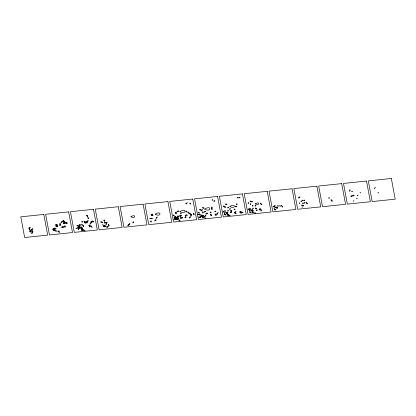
<?xml version="1.0" encoding="UTF-8"?>
<svg xmlns="http://www.w3.org/2000/svg" width="416" height="416" viewBox="0 0 416 416"><rect width="100%" height="100%" fill="white"/><g stroke="black" fill="none" stroke-linecap="round" stroke-linejoin="round"><path stroke-width="0.62" d="M274.773 209.628L274.352 209.544L274.607 209.326L274.768 209.919L275.231 209.934M53.737 229.341L53.466 229.949L53.784 230.079M53.825 230.022L53.955 229.866M105.981 224.364L106.163 223.631L106.74 223.241L106.72 224.162L105.992 224.359M255.876 208.52C256.235 207.21 254.337 208.692 255.741 208.816L255.876 208.52L256.61 208.707L256.474 208.208L255.991 208.234M235.503 206.414L235.55 206.112L236.142 206.242L235.971 206.809L235.612 206.71M91.057 221.988L89.768 224.416L91.322 222.919L91.442 222.019M54.725 229.122C53.508 228.987 50.346 230.053 54.579 228.03L54.73 228.519L53.971 228.883M276.931 207.839L277.612 207.761L277.446 208.213L276.978 208.099M224.64 210.948C225.55 209.711 225.961 212.248 224.656 210.959M78.489 226.06L78.177 227.276L78.983 226.886L78.723 226.814L79.716 225.326L79.778 224.526C79.227 223.751 78.744 227.339 77.802 225.472L76.965 225.451M207.028 213.689L206.695 214.172L206.019 213.845L205.91 213.351L206.44 213.377M207.09 213.585L207.064 213.32M202.519 216.845L202.899 216.544L203.554 217.745L203.206 217.745M230.537 212.337L231.416 212.758L231.317 211.942M54.792 229.902L56.144 228.264L54.995 228.68L53.128 230.511L54.709 229.944M180.965 215.914L180.508 216.424L179.655 216.216L180.248 215.805L181.168 215.946C182.51 215.28 180.138 215.051 179.738 215.644L180.216 215.8M250.526 212.202L250.832 212.347L250.312 212.441L250.838 212.155L251.108 212.555L250.37 212.467M175.968 219.045C176.509 218.728 174.99 217.682 174.528 218.322L175.536 219.055M250.552 212.701L250.006 212.202L250.796 212.16M174.84 217.422L174.413 217.719L174.517 217.407M250.011 212.342L249.408 212.108L249.886 211.77L250.276 212.082M252.507 210.652L252.127 210.267L251.779 210.714M174.481 216.965L175.136 216.887L173.95 217.152L174.507 217.49L175.365 217.064M197.46 214.438L198.874 214.578L197.517 214.729M202.389 217.152L202.769 217.797L203.367 217.708L202.644 216.793L202.259 216.96L202.654 217.558M227.557 213.788L228.764 214.661L228.717 215.036L227.812 214.952L227.438 214.302M186.898 211.084C185.442 211.12 185.39 212.774 186.794 211.697L186.909 211.078M202.946 215.878L202.649 215.072L203.611 215.592L203.684 216.273L202.946 215.878L201.864 216.185L202.285 215.337L202.696 215.576M64.641 223.158L66.851 222.331L67.267 223.376L66.877 223.033L66.607 223.808L66.44 223.007L63.825 223.506L64.641 223.158L64.126 223.158M81.552 228.275L80.127 227.968L81.115 227.635M82.134 228.041L82.415 227.926L81.978 227.848M175.63 212.378L175.224 212.727L175.843 213.829L176.446 213.84L175.63 212.384L176.296 212.014L176.623 212.43L175.937 212.794M236.049 206.227L236.506 206.804L235.893 206.794M225.134 211.988C224.099 211.63 224.51 213.153 225.207 212.436L225.139 211.999M54.194 230.214L56.675 231.062L55.52 231.124L53.784 230.422M303.389 205.587L302.952 205.509L303.186 205.863M274.778 209.44L275.22 209.456M215.675 214.557L215.108 214.386L215.176 215.244L215.888 215.238L215.602 213.845L216.341 214.334L216.44 215.223L215.743 214.874M53.57 229.315L54.397 229.44M78.692 227.048L79.856 227.287L78.952 226.45M177.05 217.937L177.622 218.187M177.263 218.665L176.795 218.026M178.162 218.54L178.542 218.977L178.381 219.32L178.012 219.045M56.982 225.285L55.853 227.042C56.524 225.623 58.058 227.724 57.528 226.366M76.965 225.456L78.203 226.512M351.53 196.014L350.865 196.123L351.104 196.336M79.539 225.581L80.09 226.398L79.617 226.762L79.206 226.075M65.421 222.836L63.939 221.224L64.246 222.113M303.352 205.509L302.952 205.624M151.128 221.395L151.211 222.014L150.519 221.728L151.081 220.839L151.128 221.395M199.415 214.542L199.67 215.176L200.19 214.958L199.987 214.5L199.415 214.542M239.756 211.874C239.652 213.231 241.254 211.562 239.756 211.874M248.882 209.212L248.29 209.456L248.087 209.024L248.602 208.796L248.882 209.212M31.964 233.054L31.871 233.558L31.964 233.054M31.97 231.904L31.97 232.638L32.328 232.846L32.937 231.483L32.656 230.334L31.975 231.899M133.052 221.92C131.981 224.552 134.935 221.213 133.052 221.92M130.988 216.72C135.288 219.882 136.474 213.195 130.988 216.705M155.298 214.157C160.841 218.02 162.198 209.882 155.298 214.157M179.884 211.593C185.916 215.795 187.502 206.944 179.884 211.593M204.74 209.024C210.668 213.143 212.321 204.454 204.74 209.024M229.876 206.445C235.217 210.09 236.512 202.405 229.876 206.445M255.284 203.908C259.714 206.591 259.917 200.647 255.284 203.908M260.931 203.674C259.454 203.996 261.092 202.264 260.931 203.674M351.879 191.256L351.874 191.61L352.305 191.62L352.31 191.272L351.879 191.256M61.147 222.518L61.136 222.888L61.448 222.279L63.97 220.652L63.502 220.059L63.565 220.579L61.979 221.333L61.147 222.518M189.176 217.688L189.545 218.124L190.559 217.131L190.112 216.809L189.176 217.688M352.435 195.822L352.425 196.087L353.148 195.998L353.226 195.447L352.435 195.822M239.59 197.824L240.105 197.486L239.73 197.09L239.59 197.824M212.181 200.091C212.794 200.767 213.252 199.42 212.28 199.696L212.181 200.091M216.996 213.434L217.194 214.469L218.239 212.467L216.996 213.434M252.08 212.061C252.798 212.862 253.032 211.219 252.049 211.645L252.08 212.061M261.149 209.352C260.494 210.74 260.811 208.39 259.834 208.468L259.62 208.91L261.149 209.352M252.819 210.777C252.507 212.228 254.306 209.882 252.819 210.777M191.266 215.498L190.934 216.403L190.471 215.478L190.996 214.479L191.308 215.446M200.117 210.002L200.767 210.023L199.685 209.316L200.117 210.002M88.806 217.854C89.232 218.639 87.589 219.362 88.078 218.15L88.806 217.854M250.115 201.443L250.094 201.859C251.545 201.926 250.052 199.956 250.115 201.443M31.08 230.001L31.065 230.391L32.703 229.341L32.947 228.774L32.547 228.514L31.08 230.001M156.926 217.854L156.692 218.384L155.948 218.254L157.097 216.98L156.926 217.854M156.057 220.158L154.742 221.016C154.648 220.459 155.99 218.946 156.057 220.158M181.095 217.63L180.554 218.551C179.754 218.28 180.575 217.095 181.095 217.63M211.786 207.017L211.588 207.927L211.962 208.608L212.378 207.589L211.786 207.017M227.755 215.363L228.098 215.691L228.68 215.441L228.498 215.02L227.755 215.363M230.329 208.801C230.448 209.508 228.904 209.654 229.575 208.806L230.329 208.801M234.411 212.389C234.77 213.288 235.836 211.916 236.122 211.734L235.492 211.619L235.446 211.994L234.411 212.389M190.538 203.694L190.533 204.053L189.909 203.819L189.738 203.206L190.414 203.226L190.538 203.694M259.6 209.56C259.797 210.891 258.081 209.139 259.6 209.56M193.222 213.216C193.882 213.912 193.19 215.722 194.314 214.552L194.152 213.86L193.222 213.216M63.32 221.567L63.274 222.123L63.825 222.628L63.237 223.881L64.48 222.628L64.173 221.946L63.32 221.567M104.156 220.615L104.64 221.588L104.858 220.09L103.667 220.21L104.156 220.615M182.671 217.183L182.354 218.098L181.308 218.265L181.392 217.859L182.671 217.183M281.642 205.592C281.325 206.924 280.613 204.656 281.642 205.592M104.354 225.919L103.433 226.73L103.927 225.685C102.294 224.593 107.458 225.628 104.354 225.919M225.618 214.51C225.082 215.93 226.99 214.911 225.618 214.51M107.136 222.206L106.418 222.794L104.109 223.049L104.806 222.435L107.136 222.206M360.116 192.634L360.339 192.852L360.116 192.634M237.432 197.491L237.64 197.99L238.467 197.995L238.191 197.475L237.468 197.501M210.532 214.458L211.115 214.625C211.588 214.053 210.475 213.886 210.532 214.458M225.326 214.245C224.89 215.717 223.72 213.772 224.411 213.33L225.103 213.824L224.676 214.188L225.326 214.245M277.612 205.785C277.425 206.664 279.1 206.164 278.174 205.676L277.612 205.785M235.03 213.476L235.68 213.704L236.257 213.294L235.451 213.086L235.03 213.476M129.002 224.141L129.116 224.661L129.548 224.318L128.284 225.618L127.681 225.618L129.002 224.141M205.837 215.374L205.878 215.904L205.124 215.826L205.499 214.916L205.837 215.374M377.962 192.889L378.383 192.733L377.962 192.889M129.922 223.605C129.964 224.422 128.856 223.662 129.922 223.605M185.905 203.273L186.098 203.975L187.507 202.706L185.905 203.273M29.188 228.805L30.222 230.911L29.463 231.338L31.158 231.176L29.188 228.805M83.652 226.507L83.606 226.793L82.742 225.576L82.592 224.546L83.829 225.945L83.652 226.507M108.55 224.51L108.072 226.33L109.299 225.623L108.628 224.25L108.55 224.51M81.255 224.962L80.564 225.488L80.548 224.65L81.271 224.328L81.255 224.962M203.944 207.938L203.871 208.411C201.828 208.01 201.978 206.788 203.944 207.938M78.265 228.951L78.38 229.564L80.111 227.859L79.726 227.453L78.265 228.951M86.726 222.357L86.606 223.116L87.417 222.732L87.968 221.374L86.726 222.357M178.053 211.474L177.076 211.359L178.485 210.766L178.703 211.182L178.053 211.474M180.565 213.548L180.918 214.037L181.345 213.694L180.565 213.548M177.091 218.733L177.278 219.284L178.37 218.811L177.856 218.488L178.48 218.592L178.006 217.532L177.195 217.204L177.783 218.462L177.091 218.733M282.714 206.43L282.521 207.121L281.965 206.944L282.131 206.32L282.714 206.43M241.275 212.935L241.218 213.262L240.625 213.158C240.048 212.378 241.634 212.394 241.275 212.935M177.918 216.195L178.776 217.183L178.828 216.507L177.913 215.764L177.918 216.195M234.478 209.534C235.44 210.116 235.082 208.52 234.073 209.061L234.478 209.534M300.986 201.141C301.886 202.259 301.839 199.904 300.986 201.141M81.848 222.009L82.623 222.128L82.722 221.65L81.848 221.65L81.848 222.009M230.719 210.543C231.332 211.614 232.336 210.486 230.979 210.215L230.719 210.543M201.573 215.311L200.829 215.296L200.554 214.755L201.287 214.744L201.568 215.306M261.368 210.454C261.316 211.978 259.818 210.241 261.368 210.454M302.453 200.2C302.141 201.63 304.21 200.335 302.453 200.2M81.286 226.86L82.592 228.992L82.139 228.972L80.756 227.23L81.286 226.86M331.698 201.001L332.202 201.276L332.498 200.871L331.989 200.616L331.698 201.001M304.039 202.888C304.179 203.804 305.448 202.727 304.32 202.566L304.039 202.888M255.346 205.353L255.284 205.587C254.571 206.112 255.674 206.534 255.986 205.712L255.346 205.353M299.494 196.919C299.255 198.24 301.012 196.815 299.494 196.919M103.048 224.962L102.674 224.822L103.048 224.962M179.046 219.924C178.272 220.714 180.632 221.484 179.982 220.371L179.046 219.924M214.942 211.12L214.833 211.541L215.826 211.78L215.722 211.11L214.942 211.12M252.897 212.248C252.928 213.32 254.29 211.968 253.048 211.973L252.897 212.248M205.509 218.468L205.057 218.332C204.256 218.265 205.832 217.558 205.951 218.161L205.509 218.468M248.674 202.972C247.738 204.594 248.019 201.724 248.674 202.972M92.024 227.219C91.671 225.711 88.348 227.744 89.476 226.278L90.048 226.039L88.717 225.207L90.943 225.846L92.024 227.219M211.718 208.811L211.609 209.201L212.03 209.446C213.174 209.373 211.645 208.364 211.422 208.983L211.718 208.811M304.58 200.221C304.6 201.053 303.295 200.507 304.039 200.023L304.58 200.221M252.538 210.553L252.491 211.047C251.581 211.832 251.467 210.241 252.538 210.543M175.443 216.419L176.025 216.627L174.782 217.448L175.443 216.419M107.39 226.299L106.642 227.24C107.099 228.197 107.895 226.855 107.994 226.33L107.39 226.299M198.557 212.67L198.479 212.914C199.893 213.871 200.112 212.519 198.52 212.41L198.557 212.67M57.964 231.135L57.85 231.478L58.64 231.514C59.108 233.22 60.544 232.43 58.978 231L57.964 231.135M349.794 189.94L350.137 190.206L349.794 189.94M374.993 187.174L375.216 187.346L374.993 187.174M236.434 204.162L236.896 204.625C237.432 204.454 237.245 203.429 236.688 203.845L236.434 204.162M254.904 212.675L254.743 213.19L255.174 213.361L255.497 212.924L254.904 212.675M207.126 213.138L207.111 213.699L206.466 213.517L206.544 212.95L207.126 213.138M253.334 208.276L252.663 208.598L252.652 208.062L253.334 208.276M252.403 205.764L252.273 206.133C253.703 206.326 252.871 204.615 252.403 205.764M57.138 224.983L56.898 225.415L57.398 226.574L57.798 225.919L57.325 224.801L57.138 224.983M223.834 211.78L223.709 212.103C223.226 212.41 222.534 211.385 223.376 211.479L223.834 211.78M214.614 201.027L214.536 201.23C212.836 202.025 214.443 199.836 214.828 200.84L214.614 201.027M275.127 205.676C274.711 206.97 273.879 204.812 275.127 205.676M203.159 212.727C201.978 214.625 203.086 209.357 203.159 212.727M29.11 227.77L28.792 228.379L29.947 228.192L30.326 227.604L29.11 227.77M210.283 212.077L210.153 212.389L210.803 212.794L211.193 212.436L210.283 212.077M228.753 207.631L228.66 207.854C227.432 208.473 227.12 206.456 228.753 207.631M188.88 212.222L188.365 212.898L187.554 212.181L188.88 212.222M299.432 202.987L299.296 203.289L299.676 203.403L299.811 203.102L299.432 202.987M224.921 206.986L224.754 207.345L225.368 207.449L225.774 207.017L225.306 206.71L224.921 206.986M177.741 216.278L177.471 216.388L177.741 216.278M56.794 224.474L56.462 225.051L55.24 225.217L55.619 224.63L56.794 224.474M301.896 205.026L301.704 205.416L302.188 205.582L302.385 205.192L301.896 205.026M226.299 213.361L226.782 213.741L227.214 213.33L226.772 212.992L226.299 213.361M201.261 210.657L201.11 210.912L201.859 210.787L202.374 209.898C202.946 209.149 201.219 209.607 201.261 210.657M185.24 215.472C184.252 216.876 187.621 216.902 185.255 215.478M250.068 209.248C249.798 209.997 248.81 209.154 249.595 208.874L250.068 209.248M252.408 201.708L252.153 202.129L251.144 201.734L251.555 201.297L252.403 201.708M152.324 218.197L151.544 218.759L149.734 218.426L152.324 218.197M201.115 216.544L200.288 216.642L200.866 216.008L201.578 216.138L201.115 216.544M101.078 221.692L100.766 222.149L102.279 222.648L102.747 222.414L101.078 221.692M59.753 223.896L60.159 224.292L60.627 223.824L60.18 223.501L59.753 223.896M205.348 211.806L204.308 212.108L204.89 211.354L205.832 211.338L205.348 211.806M152.438 214.604C150.909 215.618 152.422 212.789 152.438 214.604M230.495 212.352C229.741 212.238 231.494 210.694 231.655 211.734L230.495 212.352M274.284 206.211L274.024 206.632L274.555 206.856L274.815 206.43L274.284 206.211M81.754 229.928L81.484 230.344L85.207 230.864L83.091 229.388L81.25 228.862L83.106 230.131L81.77 229.923M150.478 220.262L150.478 220.262M174.621 218.603L173.8 219.305L174.106 219.71L175.1 218.899L174.621 218.603M204.188 217.188C205.624 217.001 205.41 215.15 204.131 216.611L204.188 217.188M251.321 210.226C250.245 211.281 250.354 209.232 251.321 210.226M329.404 197.964L329.02 198.338C328.073 198.146 329.077 197.236 329.404 197.964M256.636 210.012L256.095 210.137C256.599 212.072 258.154 208.936 256.636 210.012M151.185 214.9L151.206 215.384L153.088 215.545L152.818 215.077L151.185 214.9M356.86 198.203L356.975 198.557L356.86 198.203M78.64 227.349L77.641 228.332L76.008 228.722L77.059 227.822L78.64 227.349M349.892 190.939L349.705 191.194L349.414 190.882L349.892 190.939M374.535 188.453L374.192 188.412L374.535 188.453M302.895 203.096L302.583 203.492L303.082 203.757L303.399 203.356L302.895 203.096M227.547 212.124C226.476 213.174 228.925 212.727 227.547 212.124M240.838 211.994L240.292 211.682L240.76 211.427L241.166 211.76L240.838 211.994M228.004 210.382L227.614 210.839L227.984 211.156L228.472 210.834L228.004 210.382M302.094 206.825L302.182 207.194L302.094 206.825M85.129 222.082L84.297 222.742L85.597 223.184L85.072 222.737L88.187 220.709L85.129 222.082M230.038 215.41L229.59 215.816L229.096 215.535L229.705 214.973L230.038 215.41M86.497 215.394L87.849 217.282L87.334 215.81L87.636 215.478L86.497 215.394M331.235 199.794L330.892 200.174L331.37 200.465L331.718 200.08L331.235 199.794M173.763 215.062L173.311 215.571C173.826 216.237 174.949 215.441 173.763 215.062M186.15 214.895L186.378 215.41L187.45 215.394L186.748 214.802L186.15 214.895M305.968 202.68C306.119 203.512 307.273 202.576 306.311 202.374L305.968 202.68M227.77 214.011L227.344 214.349C226.45 214.058 227.51 213.314 227.77 214.011M226.533 204.053L225.389 204.074L226.819 204.859L227.027 204.48L226.533 204.053M235.544 206.372L235.16 206.762L235.903 206.674L235.544 206.372M259.506 203.928L259.506 203.928M250.739 204.147C250.37 204.875 249.584 203.72 250.463 203.627L250.739 204.147M353.792 195.109L353.397 195.458L353.839 195.785L354.234 195.437L353.792 195.109M93.595 221.816L91.078 222.056L90.938 221.588L92.477 221.406L92.399 220.828L93.595 221.816M250.229 208.92L249.969 209.139L249.605 208.645L250.068 208.265L250.229 208.92M31.044 231.863L30.41 231.904L31.044 231.863M357.729 195.4L357.432 195.65L357.75 195.9L358.046 195.645L357.729 195.4M200.595 217.396L199.826 217.729L198.64 217.032L199.566 216.902L200.595 217.396M106.007 226.278L104.489 226.902L103.605 226.585L104.957 226.122L106.007 226.278M184.98 217.298L185.281 217.937L186.087 217.573L184.98 217.298M249.137 210.501L249.257 211.068L249.74 210.876L249.558 210.444L249.137 210.501M252.132 209.409L251.69 209.737L252.117 210.231L252.564 209.908L252.132 209.409M84.521 221.889L83.793 221.676L84.365 221.317L84.916 221.64L84.521 221.889M211.702 215.634L211.245 215.899L210.642 215.015L211.219 214.932L211.702 215.634M242.923 212.592L241.982 212.722L241.706 211.957L242.923 212.592M280.27 206.102C279.807 206.586 279.12 205.426 280.088 205.582L280.27 206.102M226.148 212.602L226.257 213.122C227.115 213.288 226.704 212.129 226.148 212.602M298.906 197.491L298.412 197.746L298.74 198.151L299.234 197.896L298.906 197.491M261.851 204.532L261.149 204.719L260.868 204.225L261.518 204.11L261.851 204.532M60.169 224.474L59.628 224.713L59.909 225.784L60.46 225.555L60.169 224.474M177.122 217.901L176.847 218.031C175.406 218.114 176.467 216.679 177.122 217.901M303.706 205.821L303.134 205.774L303.706 205.821M353.808 201.027L353.506 201.001L353.808 201.027M275.787 207.142L275.278 207.376L275.579 207.797L276.089 207.563L275.787 207.142M276.786 207.631L276.271 207.854L276.567 208.276L277.082 208.052L276.786 207.631M273.359 206.409L273.26 206.695L273.359 206.409M177.341 219.549L176.124 219.648L175.245 219.029L176.42 219.019L177.341 219.549M275.548 209.342L275.007 209.529L275.252 209.971L275.735 209.685L275.548 209.342M62.54 226.751L61.09 227.198L63.154 227.77L62.421 227.313L65.858 226.86L64.631 225.758L64.698 226.465L62.54 226.751M276.936 207.002L276.37 207.085L276.442 207.558L277.03 207.506L276.936 207.002M274.43 207.886L273.91 207.958L274.009 208.385L274.534 208.312L274.43 207.886M307.252 203.32L306.68 203.377L306.81 203.913L307.403 203.897L307.268 203.32M43.831 214.448L20.8 216.83L24.653 237.515L47.684 235.128L43.831 214.448M68.656 211.879L45.625 214.261L49.473 234.946L72.509 232.56L68.656 211.879M93.48 209.31L70.444 211.692L74.298 232.378L97.328 229.991L93.48 209.31M118.3 206.742L95.269 209.123L99.117 229.809L122.153 227.422L118.3 206.742M143.125 204.173L120.089 206.554L123.942 227.24L146.973 224.853L143.125 204.173M167.944 201.604L144.914 203.986L148.767 224.671L171.798 222.29L167.944 201.604M192.769 199.035L169.733 201.417L173.586 222.102L196.617 219.721L192.769 199.035M217.589 196.466L194.558 198.848L198.411 219.534L221.442 217.152L217.589 196.466M242.414 193.898L219.383 196.279L223.231 216.965L246.267 214.583L242.414 193.898M267.233 191.329L244.202 193.71L248.056 214.396L271.086 212.014L267.233 191.329M292.058 188.76L269.027 191.147L272.875 211.827L295.911 209.446L292.058 188.76M316.883 186.191L293.847 188.578L297.7 209.258L320.731 206.877L316.883 186.191M341.702 183.622L318.672 186.009L322.52 206.69L345.556 204.308L341.702 183.622M366.527 181.054L343.491 183.44L347.344 204.121L370.375 201.739L366.527 181.054M391.347 178.485L368.316 180.872L372.169 201.552L395.2 199.17L391.347 178.485M351.645 196.004L351.062 196.056L351.14 196.529L351.723 196.477L351.645 196.004M191.136 214.386L189.509 213.912L188.302 212.883L190.143 213.45L191.448 214.422L191.136 214.386M223.756 206.144L223.314 205.998C222.94 206.903 225.352 207.282 224.276 206.258L223.756 206.144"/></g></svg>
